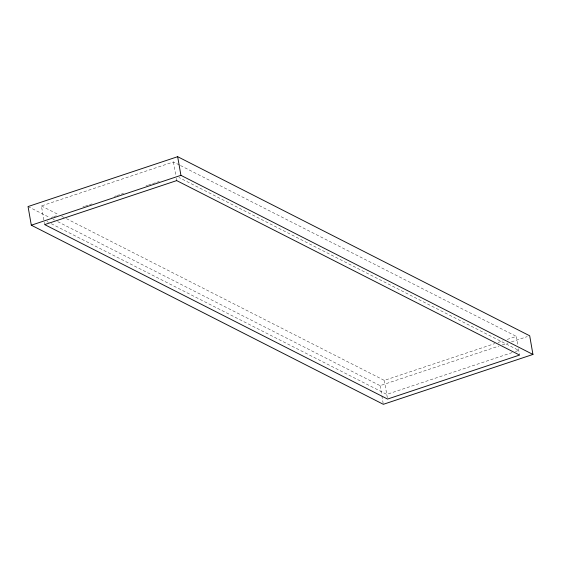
<?xml version="1.0" encoding="UTF-8"?>
<svg xmlns="http://www.w3.org/2000/svg" width="561" height="561" viewBox="0 0 561 561"><rect width="100%" height="100%" fill="white"/><g stroke="black" fill="none" stroke-linecap="round" stroke-linejoin="round"><path stroke-width="0.42" stroke-dasharray="2.81 2.1" d="M43.863 219.933L41.423 205.943L173.433 161.947L179.681 165.123M51.339 217.444L53 216.89M53.828 216.616L56.317 215.782M82.888 206.932L84.55 206.378M85.377 206.097L88.701 204.989M89.529 204.716L92.018 203.881M114.437 196.413L116.099 195.859M116.926 195.586L120.25 194.478M121.078 194.197L123.567 193.37M145.986 185.894L147.648 185.34M148.476 185.067L151.8 183.959M152.627 183.685L155.951 182.577M156.778 182.297L159.275 181.469M66.415 218.664L384.306 380.4L494.732 343.598M498.056 342.49L503.035 340.829M507.186 339.447L516.323 336.404L517.761 344.629M57.713 221.644L380.078 385.659L498.939 346.046M502.263 344.938L508.084 342.995M511.408 341.887L527.2 336.628M512.123 352.603L386.753 394.39L49.333 222.717M515.44 351.502L518.764 350.394L179.001 177.521M180.467 165.523L516.323 336.404M41.423 205.943L58.603 214.688M61.731 216.28L65.637 218.264M28.05 206.553L49.908 217.675M53.029 219.26L54.585 220.052M46.991 221.525L48.548 222.317M518.476 348.746L519.577 355.057M384.306 380.4L387.567 399.053M380.078 385.659L381.704 394.986M381.852 395.835L383.184 403.471M173.433 161.947L175.881 175.937M176.287 178.265L176.694 180.6M44.27 222.268L44.677 224.596"/><path stroke-width="0.84" d="M177.662 156.687L28.05 206.553L31.304 225.206L383.338 404.313L532.95 354.447L529.696 335.794L177.662 156.687L180.923 175.341L532.95 354.447M31.304 225.206L180.923 175.341M176.694 180.6L44.677 224.596L387.567 399.053L519.577 355.057L176.694 180.6"/></g></svg>
